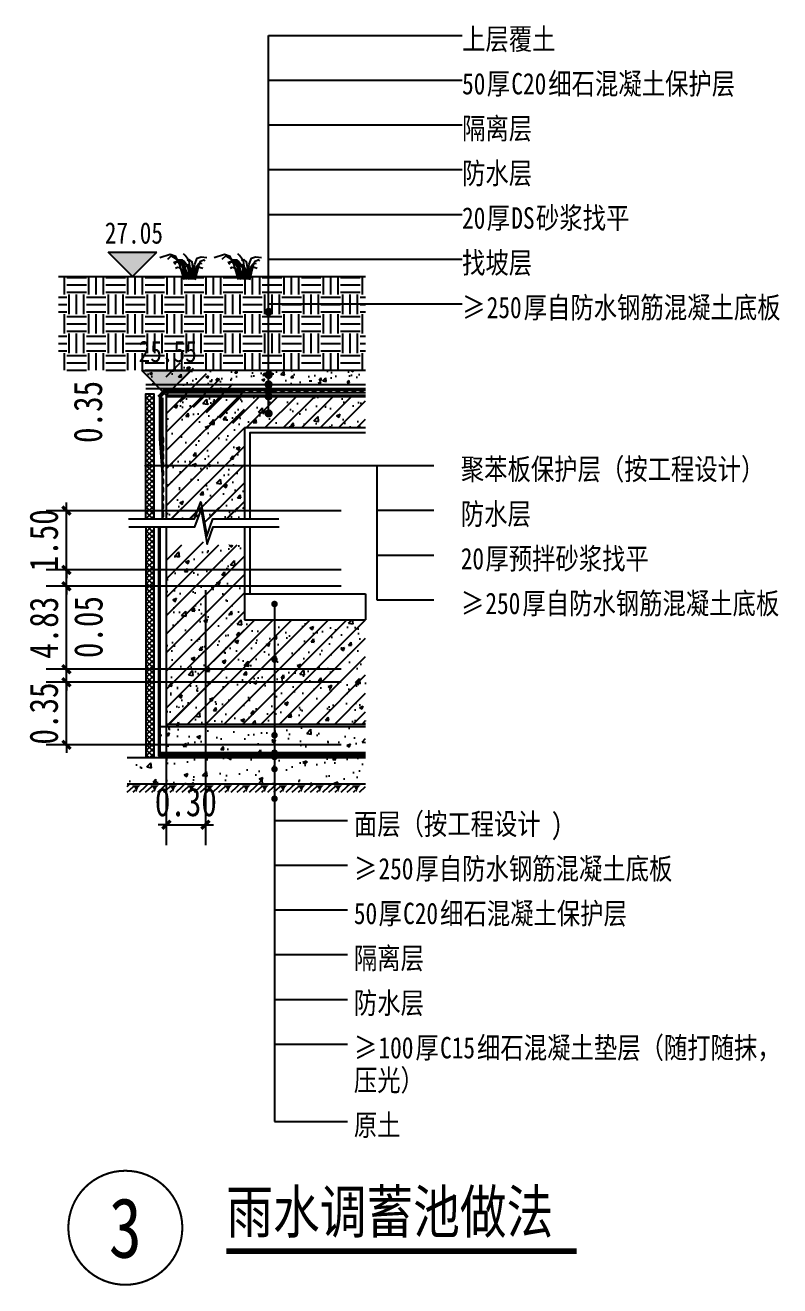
# Model space of a CAD drawing. Extents: x 1977 to 1034874806, y 3985 to 587211952.
# Drawn here: x 517435552 to 517439258, y 293609268 to 293615459 of the extents above; entities that cross this region are included whole.
import ezdxf
from ezdxf.enums import TextEntityAlignment as Align

# ---------------------------------------------------------------- set-up
doc = ezdxf.new("R2010")
doc.units = 0
doc.header["$LTSCALE"] = 10
doc.header["$MEASUREMENT"] = 0
for name, color, linetype in [('DIM_ELEV', 3, 'Continuous'), ('DIM_IDEN', 3, 'Continuous'), ('DIM_LEAD', 3, 'Continuous'), ('DIM_SYMB', 3, 'Continuous'), ('PUB_DIM', 3, 'Continuous'), ('PUB_TEXT', 7, 'Continuous'), ('YS-详图填充', 251, 'Continuous'), ('YS-详图轮廓线', 2, 'Continuous')]:
    doc.layers.add(name, color=color, linetype=linetype)
doc.styles.add('-黑体', font='simhei.ttf', dxfattribs={"width": 0.8})
doc.styles.add('华文细黑', font='STXIHEI.TTF', dxfattribs={"width": 0.75, "height": 10})
doc.styles.add('黑体', font='simhei.ttf', dxfattribs={"width": 0.8})
doc.styles.add('黑体_T3', font='simhei.ttf', dxfattribs={"width": 0.8})
doc.dimstyles.new('_TCH_ARCH_M_M&&40', dxfattribs={"dimtxt": 140, "dimasz": 40, "dimexe": 100, "dimexo": 120, "dimgap": 40, "dimtad": 1, "dimzin": 0, "dimdsep": 46, "dimtxsty": '黑体_T3', "dimblk": 'ARCHTICK', "dimcen": 0.09, "dimclrt": 7, "dimazin": 0, "dimtfac": 1, "dimtix": 1, "dimtmove": 2, "dimatfit": 3, "dimfxl": 0, "dimtolj": 1, "dimtzin": 0, "dimarcsym": 0})
pattern_1 = [(50, (517332471.47, 293684281.02), (183.6186, -16.06455), [19.2, -211.2]), (355, (517332471.47, 293684281.02), (-35.52034, 192.5612), [15.36, -168.96]), (100.4514, (517332486.77, 293684279.68), (148.0984, 176.49652), [16.3175, -179.49238]), (46.1842, (517332471.47, 293684332.22), (273.2137, -42.37287), [28.8, -316.8]), (96.6356, (517332494.23, 293684328.69), (239.27365, 249.3742), [24.47623, -269.2385]), (351.1842, (517332471.47, 293684332.22), (239.27346, 249.37436), [23.04, -253.44]), (21, (517332497.07, 293684319.42), (152.8082, -103.07044), [19.2, -211.2]), (326, (517332497.07, 293684319.42), (62.28872, 185.6384), [15.36, -168.96]), (71.4514, (517332509.8, 293684310.83), (215.097, 82.5678), [16.3175, -179.49238]), (37.5, (517332471.47, 293684281.02), (3.112923, 85.220827), [0, -166.912, 0, -171.52, 0, -169.6]), (7.5, (517332471.47, 293684281.02), (67.3458, 100.9694), [0, -97.792, 0, -163.072, 0, -64.64]), (327.5, (517332414.38, 293684281.02), (136.658544, -5.774047), [0, -64, 0, -199.68, 0, -264.96]), (317.5, (517332388.78, 293684281.02), (149.29566, 25.62688), [0, -83.2, 0, -132.608, 0, -188.16])]

# ---------------------------------------------------------------- blocks, each defined once
blk = doc.blocks.new('$LinePat$防水材料2')
at = {"color": 0}
for p, q in [((0, 0), (600, 0)), ((150, -100), (150, 0)), ((450, -100), (450, 0)), ((150, -25), (450, -25)), ((150, -50), (450, -50)), ((150, -75), (450, -75)), ((150, -100), (150, -100))]:
    blk.add_line(p, q, dxfattribs=at)
blk = doc.blocks.new('A$C75227326')
at = {"color": 252}
for points in [[(66.7, 92.2), (54.6, 132.7), (43.4, 155.3), (28, 160.4), (0, 151.2)], [(80.5, 92.2), (62.3, 145.4), (48.6, 146.3), (31.4, 156.6), (21, 147.1)], [(75.8, 92.2), (66.7, 122.9), (59.8, 132.7), (54.9, 137.1), (44.5, 140.6), (37.6, 137.6)], [(72.5, 92.2), (59.8, 138.9), (48.1, 143.1), (40.3, 133)], [(84.7, 92.2), (77.8, 123.9), (74.9, 130.4), (65.5, 142.7), (59.3, 142.7), (55.1, 139.2)], [(86.2, 92.2), (80.2, 143.3), (69.2, 158), (64.6, 162.4)], [(87, 93), (90.7, 125.6), (88.1, 141), (81.5, 146.2), (74, 144.6)], [(90.5, 92.3), (92.7, 119.5), (95.8, 133.8), (101.9, 151), (113.1, 154.5), (128.7, 152.3)], [(96.8, 91.1), (107.6, 133.1), (111.4, 142.6), (120.3, 146), (123.4, 143)], [(68.6, 92.8), (66.2, 107.2), (60.5, 120), (54.9, 123.8), (48.5, 124.7), (43.2, 122.3)], [(81.1, 92.3), (77.7, 131.5), (70.6, 133.7), (64.2, 136.3), (62.7, 134.1)], [(86.4, 92.2), (84.4, 122.8), (80.7, 127.3), (70.6, 128.1), (68, 126.2)], [(89.2, 92.2), (89.9, 103.5), (94.1, 111), (101.8, 123.8), (108.7, 125.7), (117.2, 123.4)], [(94.2, 92.2), (98.3, 118.7), (99.9, 127.5), (106.1, 134.9), (115.5, 137.2)]]:
    blk.add_lwpolyline(points, dxfattribs=at)
blk = doc.blocks.new('_ArchTick')
at = {"color": 0, "linetype": 'ByBlock', "const_width": 0.4}
blk.add_lwpolyline([(-0.5, -0.5), (0.5, 0.5)], dxfattribs=at)
blk = doc.blocks.new('*D201')
at = {"layer": 'Defpoints', "color": 0, "transparency": 16777216}
for p in [(517436244.7, 293612803.8), (517436436.7, 293612803.8), (517436436.7, 293611532)]:
    blk.add_point(p, dxfattribs=at)
at = {"layer": 'PUB_DIM', "color": 0, "lineweight": -2, "transparency": 16777216}
for p, q in [((517436244.7, 293612683.8), (517436244.7, 293611432)), ((517436436.7, 293612683.8), (517436436.7, 293611432)), ((517436244.7, 293611532), (517436204.7, 293611532)), ((517436244.7, 293611532), (517436436.7, 293611532)), ((517436436.7, 293611532), (517436476.7, 293611532))]:
    blk.add_line(p, q, dxfattribs=at)
at = {"layer": 'PUB_DIM', "color": 0, "lineweight": -2, "transparency": 16777216, "xscale": 40, "yscale": 40, "zscale": 40}
blk.add_blockref('_ArchTick', (517436244.7, 293611532), dxfattribs=at)
at = {"layer": 'PUB_DIM', "color": 0, "lineweight": -2, "transparency": 16777216, "xscale": 40, "yscale": 40, "zscale": 40, "rotation": 180}
blk.add_blockref('_ArchTick', (517436436.7, 293611532), dxfattribs=at)
at = {"layer": 'PUB_DIM', "color": 7, "transparency": 16777216, "insert": (517436340.7, 293611642.7), "char_height": 140, "attachment_point": 5, "style": '黑体_T3'}
blk.add_mtext('\\A1;0.30', dxfattribs=at)
blk = doc.blocks.new('*D202')
at = {"layer": 'Defpoints', "color": 0, "transparency": 16777216}
for p in [(517435754.2, 293612231.5), (517437223.9, 293612231.5), (517437223.9, 293611924.8)]:
    blk.add_point(p, dxfattribs=at)
at = {"layer": 'PUB_DIM', "color": 0, "lineweight": -2, "transparency": 16777216}
for p, q in [((517435754.2, 293612231.5), (517435754.2, 293612271.5)), ((517437103.9, 293612231.5), (517435654.2, 293612231.5)), ((517435754.2, 293611924.8), (517435754.2, 293612231.5)), ((517437103.9, 293611924.8), (517435654.2, 293611924.8)), ((517435754.2, 293611924.8), (517435754.2, 293611884.8))]:
    blk.add_line(p, q, dxfattribs=at)
at = {"layer": 'PUB_DIM', "color": 0, "lineweight": -2, "transparency": 16777216, "xscale": 40, "yscale": 40, "zscale": 40}
for p, rotation in [((517435754.2, 293612231.5), 270), ((517435754.2, 293611924.8), 90)]:
    blk.add_blockref('_ArchTick', p, dxfattribs=dict(at, rotation=rotation))
at = {"layer": 'PUB_DIM', "color": 7, "transparency": 16777216, "insert": (517435643.4, 293612078.2), "char_height": 140, "attachment_point": 5, "rotation": 90, "style": '黑体_T3'}
blk.add_mtext('\\A1;0.35', dxfattribs=at)
blk = doc.blocks.new('*D203')
at = {"layer": 'Defpoints', "color": 0, "transparency": 16777216}
for p in [(517435754.2, 293612295.5), (517437223.9, 293612295.5), (517437223.9, 293612231.5)]:
    blk.add_point(p, dxfattribs=at)
at = {"layer": 'PUB_DIM', "color": 0, "lineweight": -2, "transparency": 16777216}
for p, q in [((517435754.2, 293612295.5), (517435754.2, 293612335.5)), ((517437103.9, 293612295.5), (517435654.2, 293612295.5)), ((517435754.2, 293612231.5), (517435754.2, 293612295.5)), ((517437103.9, 293612231.5), (517435654.2, 293612231.5)), ((517435754.2, 293612231.5), (517435754.2, 293612191.5))]:
    blk.add_line(p, q, dxfattribs=at)
at = {"layer": 'PUB_DIM', "color": 0, "lineweight": -2, "transparency": 16777216, "xscale": 40, "yscale": 40, "zscale": 40}
for p, rotation in [((517435754.2, 293612295.5), 270), ((517435754.2, 293612231.5), 90)]:
    blk.add_blockref('_ArchTick', p, dxfattribs=dict(at, rotation=rotation))
at = {"layer": 'PUB_DIM', "color": 7, "transparency": 16777216, "insert": (517435862.7, 293612502.9), "char_height": 140, "attachment_point": 5, "rotation": 90, "style": '黑体_T3'}
blk.add_mtext('\\A1;0.05', dxfattribs=at)
blk = doc.blocks.new('*D204')
at = {"layer": 'Defpoints', "color": 0, "transparency": 16777216}
for p in [(517435754.2, 293612703.5), (517437223.9, 293612703.5), (517437223.9, 293612295.5)]:
    blk.add_point(p, dxfattribs=at)
at = {"layer": 'PUB_DIM', "color": 0, "lineweight": -2, "transparency": 16777216}
for p, q in [((517437103.9, 293612703.5), (517435654.2, 293612703.5)), ((517435754.2, 293612295.5), (517435754.2, 293612703.5)), ((517437103.9, 293612295.5), (517435654.2, 293612295.5))]:
    blk.add_line(p, q, dxfattribs=at)
at = {"layer": 'PUB_DIM', "color": 0, "lineweight": -2, "transparency": 16777216, "xscale": 40, "yscale": 40, "zscale": 40}
for p, rotation in [((517435754.2, 293612703.5), 90), ((517435754.2, 293612295.5), 270)]:
    blk.add_blockref('_ArchTick', p, dxfattribs=dict(at, rotation=rotation))
at = {"layer": 'PUB_DIM', "color": 7, "transparency": 16777216, "insert": (517435644.2, 293612499.5), "char_height": 140, "attachment_point": 5, "rotation": 90, "style": '黑体_T3'}
blk.add_mtext('\\A1;4.83', dxfattribs=at)
blk = doc.blocks.new('*D205')
at = {"layer": 'Defpoints', "color": 0, "transparency": 16777216}
for p in [(517435754.2, 293612783.5), (517437223.9, 293612783.5), (517437223.9, 293612703.5)]:
    blk.add_point(p, dxfattribs=at)
at = {"layer": 'PUB_DIM', "color": 0, "lineweight": -2, "transparency": 16777216}
for p, q in [((517435754.2, 293612783.5), (517435754.2, 293612823.5)), ((517437103.9, 293612783.5), (517435654.2, 293612783.5)), ((517435754.2, 293612703.5), (517435754.2, 293612783.5)), ((517437103.9, 293612703.5), (517435654.2, 293612703.5)), ((517435754.2, 293612703.5), (517435754.2, 293612663.5))]:
    blk.add_line(p, q, dxfattribs=at)
at = {"layer": 'PUB_DIM', "color": 0, "lineweight": -2, "transparency": 16777216, "xscale": 40, "yscale": 40, "zscale": 40}
for p, rotation in [((517435754.2, 293612783.5), 270), ((517435754.2, 293612703.5), 90)]:
    blk.add_blockref('_ArchTick', p, dxfattribs=dict(at, rotation=rotation))
at = {"layer": 'PUB_DIM', "color": 7, "transparency": 16777216, "insert": (517435860.4, 293613559.4), "char_height": 140, "attachment_point": 5, "rotation": 90, "style": '黑体_T3'}
blk.add_mtext('\\A1;0.35', dxfattribs=at)
blk = doc.blocks.new('*D206')
at = {"layer": 'Defpoints', "color": 0, "transparency": 16777216}
for p in [(517435754.2, 293613074.4), (517437223.9, 293613074.4), (517437223.9, 293612783.5)]:
    blk.add_point(p, dxfattribs=at)
at = {"layer": 'PUB_DIM', "color": 0, "lineweight": -2, "transparency": 16777216}
for p, q in [((517437103.9, 293613074.4), (517435654.2, 293613074.4)), ((517435754.2, 293613074.4), (517435754.2, 293613114.4)), ((517435754.2, 293612783.5), (517435754.2, 293613074.4)), ((517437103.9, 293612783.5), (517435654.2, 293612783.5)), ((517435754.2, 293612783.5), (517435754.2, 293612743.5))]:
    blk.add_line(p, q, dxfattribs=at)
at = {"layer": 'PUB_DIM', "color": 0, "lineweight": -2, "transparency": 16777216, "xscale": 40, "yscale": 40, "zscale": 40}
for p, rotation in [((517435754.2, 293613074.4), 270), ((517435754.2, 293612783.5), 90)]:
    blk.add_blockref('_ArchTick', p, dxfattribs=dict(at, rotation=rotation))
at = {"layer": 'PUB_DIM', "color": 7, "transparency": 16777216, "insert": (517435643.4, 293612928.9), "char_height": 140, "attachment_point": 5, "rotation": 90, "style": '黑体_T3'}
blk.add_mtext('\\A1;1.50', dxfattribs=at)
blk = doc.blocks.new('$LinePat$自然土壤')
at = {"color": 0}
for p, q in [((0, -90), (71, -19)), ((0, -300), (211, -89)), ((210, -300), (286, -224)), ((420, -300), (630, -90))]:
    blk.add_line(p, q, dxfattribs=at)
for points in [[(0, 0), (630, 0), (168, -45), (462, -45)], [(168, -45), (462, -45), (252, -132), (378, -132)], [(252, -132), (378, -132), (315, -300)]]:
    blk.add_solid(points, dxfattribs=at)

msp = doc.modelspace()

# ---------------------------------------------------------------- hatches: boundary and pattern name
at = {"layer": 'DIM_ELEV'}
for points in [[(517436078.56, 293614223.924), (517435958.56, 293614343.924), (517436198.56, 293614343.924)], [(517436244.676, 293613642.145), (517436124.676, 293613762.145), (517436364.676, 293613762.145)]]:
    msp.add_hatch(color=256, dxfattribs=at).paths.add_polyline_path(points)
at = {"layer": 'YS-详图填充'}
h = msp.add_hatch(dxfattribs=at)
h.set_pattern_fill('土壤', color=256, scale=25.6, style=0)
h.set_pattern_definition([(0, (517435372.19, 293613763.74), (96, 96), [96, -96]), (0, (517435372.19, 293613799.74), (96, 96), [96, -96]), (0, (517435372.19, 293613835.74), (96, 96), [96, -96]), (90, (517435384.19, 293613847.74), (-96, 96), [96, -96]), (90, (517435420.19, 293613847.74), (-96, 96), [96, -96]), (90, (517435456.19, 293613847.74), (-96, 96), [96, -96])])
h.paths.add_polyline_path([(517435714.491, 293614223.924), (517435714.491, 293613763.74), (517437223.876, 293613763.74), (517437223.876, 293614223.924)])
h = msp.add_hatch(dxfattribs=at)
h.set_pattern_fill('钢筋混凝土', color=256, scale=25.6, style=0)
h.set_pattern_definition([(45, (517332471.47, 293684008.6), (-45.254834, 45.254834), []), (50, (517332471.47, 293684008.6), (183.6186, -16.06455), [19.2, -211.2]), (355, (517332471.47, 293684008.6), (-35.52034, 192.5612), [15.36, -168.96]), (100.4514, (517332486.77, 293684007.26), (148.0984, 176.49652), [16.3175, -179.49238]), (46.1842, (517332471.47, 293684059.8), (273.2137, -42.37287), [28.8, -316.8]), (96.6356, (517332494.23, 293684056.27), (239.27365, 249.3742), [24.47623, -269.2385]), (351.1842, (517332471.47, 293684059.8), (239.27346, 249.37436), [23.04, -253.44]), (21, (517332497.07, 293684047), (152.8082, -103.07044), [19.2, -211.2]), (326, (517332497.07, 293684047), (62.28872, 185.6384), [15.36, -168.96]), (71.4514, (517332509.8, 293684038.41), (215.097, 82.5678), [16.3175, -179.49238]), (37.5, (517332471.47, 293684008.6), (3.112923, 85.220827), [0, -166.912, 0, -171.52, 0, -169.6]), (7.5, (517332471.47, 293684008.6), (67.3458, 100.9694), [0, -97.792, 0, -163.072, 0, -64.64]), (327.5, (517332414.38, 293684008.6), (136.658544, -5.774047), [0, -64, 0, -199.68, 0, -264.96]), (317.5, (517332388.78, 293684008.6), (149.29566, 25.62688), [0, -83.2, 0, -132.608, 0, -188.16])])
h.paths.add_polyline_path([(517436628.676, 293613673.896), (517436244.676, 293613827.496), (517436244.676, 293613033.896), (517436628.676, 293613033.896)])
h = msp.add_hatch(dxfattribs=at)
h.set_pattern_fill('混凝土', color=256, scale=19.2, style=0)
h.set_pattern_definition([(50, (517332471.47, 293683816.86), (137.71396, -12.04841), [14.4, -158.4]), (355, (517332471.47, 293683816.86), (-26.64026, 144.42089), [11.52, -126.72]), (100.4514, (517332482.94, 293683815.86), (111.0738, 132.37239), [12.23812, -134.61929]), (46.1842, (517332471.47, 293683855.26), (204.91028, -31.77965), [21.6, -237.6]), (96.6356, (517332488.54, 293683852.61), (179.45524, 187.03063), [18.35718, -201.9289]), (351.1842, (517332471.47, 293683855.26), (179.4551, 187.03077), [17.28, -190.08]), (21, (517332490.67, 293683845.66), (114.60615, -77.30283), [14.4, -158.4]), (326, (517332490.67, 293683845.66), (46.71654, 139.22881), [11.52, -126.72]), (71.4514, (517332500.22, 293683839.22), (161.32274, 61.92586), [12.23812, -134.61929]), (37.5, (517332471.467, 293683816.86), (2.334692, 63.91562), [0, -125.184, 0, -128.64, 0, -127.2]), (7.5, (517332471.47, 293683816.86), (50.50935, 75.72705), [0, -73.344, 0, -122.304, 0, -48.48]), (327.5, (517332428.65, 293683816.86), (102.493908, -4.330535), [0, -48, 0, -149.76, 0, -198.72]), (317.5, (517332409.45, 293683816.86), (111.971745, 19.220157), [0, -62.4, 0, -99.456, 0, -141.12])])
h.paths.add_polyline_path([(517436144.836, 293613694.571), (517437223.876, 293613694.571), (517437223.876, 293613763.759), (517436144.836, 293613763.759)])
h = msp.add_hatch(dxfattribs=at)
h.set_pattern_fill('多孔材料', color=256, scale=6.4, style=0)
h.set_pattern_definition([(45, (517375796.655, 293681633.965), (-12.800013, 12.800013), []), (135, (517375796.655, 293681633.965), (-12.800013, -12.800013), [])])
h.paths.add_polyline_path([(517436183.236, 293613648.559), (517436144.836, 293613648.559), (517436144.836, 293613033.896), (517436183.236, 293613033.896)])
h = msp.add_hatch(dxfattribs=at)
h.set_pattern_fill('钢筋混凝土', color=256, scale=25.6, style=0)
h.set_pattern_definition([(45, (517332471.47, 293683816.86), (-45.254834, 45.254834), []), (50, (517332471.47, 293683816.86), (183.6186, -16.06455), [19.2, -211.2]), (355, (517332471.47, 293683816.86), (-35.52034, 192.5612), [15.36, -168.96]), (100.4514, (517332486.77, 293683815.52), (148.0984, 176.49652), [16.3175, -179.49238]), (46.1842, (517332471.47, 293683868.06), (273.2137, -42.37287), [28.8, -316.8]), (96.6356, (517332494.23, 293683864.53), (239.27365, 249.3742), [24.47623, -269.2385]), (351.1842, (517332471.47, 293683868.06), (239.27346, 249.37436), [23.04, -253.44]), (21, (517332497.07, 293683855.26), (152.8082, -103.07044), [19.2, -211.2]), (326, (517332497.07, 293683855.26), (62.28872, 185.6384), [15.36, -168.96]), (71.4514, (517332509.8, 293683846.67), (215.097, 82.5678), [16.3175, -179.49238]), (37.5, (517332471.47, 293683816.86), (3.112923, 85.220827), [0, -166.912, 0, -171.52, 0, -169.6]), (7.5, (517332471.47, 293683816.86), (67.3458, 100.9694), [0, -97.792, 0, -163.072, 0, -64.64]), (327.5, (517332414.38, 293683816.86), (136.658544, -5.774047), [0, -64, 0, -199.68, 0, -264.96]), (317.5, (517332388.78, 293683816.86), (149.29566, 25.62688), [0, -83.2, 0, -132.608, 0, -188.16])])
h.paths.add_polyline_path([(517436244.676, 293613635.759), (517436628.676, 293613482.159), (517437223.876, 293613482.159), (517437223.876, 293613635.759)])
h = msp.add_hatch(dxfattribs=at)
h.set_pattern_fill('钢筋混凝土', color=256, scale=25.6, style=0)
h.set_pattern_definition([(45, (517332471.47, 293684192.284), (-45.254834, 45.254834), []), (50, (517332471.47, 293684192.28), (183.6186, -16.06455), [19.2, -211.2]), (355, (517332471.47, 293684192.28), (-35.52034, 192.5612), [15.36, -168.96]), (100.4514, (517332486.77, 293684190.95), (148.0984, 176.49652), [16.3175, -179.49238]), (46.1842, (517332471.47, 293684243.48), (273.2137, -42.37287), [28.8, -316.8]), (96.6356, (517332494.23, 293684239.95), (239.27365, 249.3742), [24.47623, -269.2385]), (351.1842, (517332471.47, 293684243.48), (239.27346, 249.37436), [23.04, -253.44]), (21, (517332497.07, 293684230.68), (152.8082, -103.07044), [19.2, -211.2]), (326, (517332497.07, 293684230.68), (62.28872, 185.6384), [15.36, -168.96]), (71.4514, (517332509.8, 293684222.1), (215.097, 82.5678), [16.3175, -179.49238]), (37.5, (517332471.47, 293684192.284), (3.112923, 85.220827), [0, -166.912, 0, -171.52, 0, -169.6]), (7.5, (517332471.47, 293684192.28), (67.3458, 100.9694), [0, -97.792, 0, -163.072, 0, -64.64]), (327.5, (517332414.38, 293684192.284), (136.658544, -5.774047), [0, -64, 0, -199.68, 0, -264.96]), (317.5, (517332388.78, 293684192.28), (149.29566, 25.62688), [0, -83.2, 0, -132.608, 0, -188.16])])
h.paths.add_polyline_path([(517436407.948, 293612905.896), (517436244.676, 293612905.896), (517436244.676, 293611937.581), (517436628.676, 293612449.581), (517436628.676, 293612905.896), (517436452.948, 293612905.896), (517436438.046, 293612863.896), (517436423.235, 293612947.896)])
h.paths.add_polyline_path([(517436244.676, 293613033.896), (517436406.222, 293613033.896), (517436421.509, 293613075.896), (517436436.321, 293612991.896), (517436451.222, 293613033.896), (517436628.676, 293613033.896), (517436628.676, 293613089.581), (517436244.676, 293613089.581)])
h = msp.add_hatch(dxfattribs=at)
h.set_pattern_fill('多孔材料', color=256, scale=6.4, style=0)
h.set_pattern_definition([(45, (517375796.655, 293680980.035), (-12.800013, 12.800013), []), (135, (517375796.655, 293680980.035), (-12.800013, -12.800013), [])])
h.paths.add_polyline_path([(517436183.236, 293612994.629), (517436144.836, 293612994.629), (517436144.836, 293611859.915), (517436183.236, 293611859.915)])
h = msp.add_hatch(dxfattribs=at)
h.set_pattern_fill('钢筋混凝土', color=256, scale=25.6, style=0)
h.set_pattern_definition([(45, (517332471.47, 293684281.02), (-45.254834, 45.254834), []), (50, (517332471.47, 293684281.02), (183.6186, -16.06455), [19.2, -211.2]), (355, (517332471.47, 293684281.02), (-35.52034, 192.5612), [15.36, -168.96]), (100.4514, (517332486.77, 293684279.68), (148.0984, 176.49652), [16.3175, -179.49238]), (46.1842, (517332471.47, 293684332.22), (273.2137, -42.37287), [28.8, -316.8]), (96.6356, (517332494.23, 293684328.69), (239.27365, 249.3742), [24.47623, -269.2385]), (351.1842, (517332471.47, 293684332.22), (239.27346, 249.37436), [23.04, -253.44]), (21, (517332497.07, 293684319.42), (152.8082, -103.07044), [19.2, -211.2]), (326, (517332497.07, 293684319.42), (62.28872, 185.6384), [15.36, -168.96]), (71.4514, (517332509.8, 293684310.83), (215.097, 82.5678), [16.3175, -179.49238]), (37.5, (517332471.47, 293684281.02), (3.112923, 85.220827), [0, -166.912, 0, -171.52, 0, -169.6]), (7.5, (517332471.47, 293684281.02), (67.3458, 100.9694), [0, -97.792, 0, -163.072, 0, -64.64]), (327.5, (517332414.38, 293684281.02), (136.658544, -5.774047), [0, -64, 0, -199.68, 0, -264.96]), (317.5, (517332388.78, 293684281.02), (149.29566, 25.62688), [0, -83.2, 0, -132.608, 0, -188.16])])
h.paths.add_polyline_path([(517436628.676, 293612538.315), (517436244.676, 293612026.315), (517437223.876, 293612026.315), (517437223.876, 293612538.315)])
h = msp.add_hatch(dxfattribs=at)
h.set_pattern_fill('混凝土', color=256, scale=25.6, style=0)
h.set_pattern_definition(pattern_1)
h.paths.add_polyline_path([(517437223.876, 293611885.515), (517437223.876, 293612013.515), (517436206.276, 293612013.515), (517436206.276, 293611885.515)])
h = msp.add_hatch(dxfattribs=at)
h.set_pattern_fill('混凝土', color=256, scale=25.6, style=0)
h.set_pattern_definition(pattern_1)
h.paths.add_polyline_path([(517437223.876, 293611731.915), (517437223.876, 293611859.915), (517436052.676, 293611859.915), (517436052.676, 293611731.915)])

# ---------------------------------------------------------------- linework, layer by layer
at = {"layer": 'DIM_ELEV'}
for p, q in [((517436078.56, 293614223.924), (517435958.56, 293614343.924)), ((517435958.56, 293614343.924), (517436198.56, 293614343.924)), ((517436078.56, 293614223.924), (517436198.56, 293614343.924)), ((517436244.676, 293613642.145), (517436124.676, 293613762.145)), ((517436124.676, 293613762.145), (517436364.676, 293613762.145)), ((517436244.676, 293613642.145), (517436364.676, 293613762.145))]:
    msp.add_line(p, q, dxfattribs=at)
at = {"layer": 'DIM_IDEN', "const_width": 10}
msp.add_lwpolyline([(517436323.44, 293609552.69, 1), (517435763.44, 293609552.69, 1)], format="xyb", close=True, dxfattribs=at)
at = {"layer": 'DIM_LEAD'}
for p, q in [((517436747.212, 293614089.86), (517436747.212, 293615408.66)), ((517436747.212, 293615408.66), (517437697.584, 293615408.66)), ((517436747.212, 293615188.86), (517437697.584, 293615188.86)), ((517436747.212, 293614969.06), (517437697.584, 293614969.06)), ((517436747.212, 293614749.26), (517437697.584, 293614749.26)), ((517436747.212, 293614529.46), (517437697.584, 293614529.46)), ((517436747.212, 293614309.66), (517437697.584, 293614309.66)), ((517436747.212, 293613552.062), (517436747.212, 293614089.86)), ((517436747.212, 293614089.86), (517437697.584, 293614089.86)), ((517436776.184, 293612616.156), (517436776.184, 293611553.44)), ((517436776.184, 293611553.44), (517437135.009, 293611553.44)), ((517436776.184, 293611553.44), (517436776.184, 293610075.04)), ((517436776.184, 293611333.64), (517437135.009, 293611333.64)), ((517436776.184, 293611113.84), (517437135.009, 293611113.84)), ((517436776.184, 293610894.04), (517437135.009, 293610894.04)), ((517436776.184, 293610674.24), (517437135.009, 293610674.24)), ((517436776.184, 293610454.44), (517437135.009, 293610454.44)), ((517436776.184, 293610075.04), (517437135.009, 293610075.04))]:
    msp.add_line(p, q, dxfattribs=at)
for points, const_width in [([(517436747.212, 293614040.864, 1), (517436747.212, 293614060.864, 1)], 20), ([(517436747.212, 293613730.893, 1), (517436747.212, 293613750.893, 1)], 20), ([(517436747.212, 293613684.571, 1), (517436747.212, 293613704.571, 1)], 20), ([(517436747.212, 293613657.759, 1), (517436747.212, 293613677.759, 1)], 20), ([(517436747.212, 293613625.759, 1), (517436747.212, 293613645.759, 1)], 20), ([(517436747.212, 293613542.062, 1), (517436747.212, 293613562.062, 1)], 20), ([(517436776.184, 293612624.156, 1), (517436776.184, 293612608.156, 1)], 16), ([(517436776.184, 293612351.295, 1), (517436776.184, 293612335.295, 1)], 16), ([(517436776.184, 293611979.498, 1), (517436776.184, 293611963.498, 1)], 16), ([(517436776.184, 293611894.091, 1), (517436776.184, 293611878.091, 1)], 16), ([(517436776.184, 293611872.748, 1), (517436776.184, 293611856.748, 1)], 16), ([(517436776.184, 293611812.96, 1), (517436776.184, 293611796.96, 1)], 16), ([(517436776.184, 293611667.766, 1), (517436776.184, 293611651.766, 1)], 16)]:
    msp.add_lwpolyline(points, format="xyb", close=True, dxfattribs=dict(at, const_width=const_width))
at = {"layer": 'DIM_SYMB'}
for p, q in [((517436144.836, 293613295.984), (517437278.961, 293613295.984)), ((517437278.961, 293613295.984), (517437558.961, 293613295.984)), ((517437278.961, 293613295.984), (517437278.961, 293612636.584)), ((517437278.961, 293613076.184), (517437558.961, 293613076.184)), ((517437278.961, 293612856.384), (517437558.961, 293612856.384)), ((517437278.961, 293612636.584), (517437558.961, 293612636.584))]:
    msp.add_line(p, q, dxfattribs=at)
at = {"layer": 'DIM_SYMB', "const_width": 8}
for points in [[(517436140.836, 293613295.984, 1), (517436148.836, 293613295.984, 1)], [(517436221.476, 293613295.984, 1), (517436229.476, 293613295.984, 1)], [(517436240.676, 293613295.984, 1), (517436248.676, 293613295.984, 1)], [(517436453.163, 293613295.984, 1), (517436461.163, 293613295.984, 1)]]:
    msp.add_lwpolyline(points, format="xyb", close=True, dxfattribs=at)
at = {"layer": 'DIM_SYMB'}
for points in [[(517436059.338, 293613033.896), (517436383.722, 293613033.896), (517436414.296, 293613117.896), (517436443.919, 293612949.896), (517436473.722, 293613033.896), (517436798.107, 293613033.896)], [(517436061.063, 293612994.629), (517436385.448, 293612994.629), (517436416.021, 293613078.629), (517436445.644, 293612910.629), (517436475.448, 293612994.629), (517436799.832, 293612994.629)]]:
    msp.add_lwpolyline(points, dxfattribs=at)
at = {"layer": 'DIM_SYMB', "const_width": 28}
msp.add_lwpolyline([(517436539.328, 293609437.295), (517438259.734, 293609437.295)], dxfattribs=at)
at = {"layer": 'YS-详图填充'}
msp.add_lwpolyline([(517436330.015, 293614223.924), (517436576.839, 293614223.924)], dxfattribs=at)
for points in [[(517436225.476, 293613033.896), (517436225.476, 293613442.108, 0.00022053), (517436225.392, 293613252.681), (517436212.792, 293613426.726, -0.01806855), (517436212.676, 293613429.961), (517436212.676, 293613629.359, -0.41421356), (517436251.076, 293613667.759), (517437223.876, 293613667.759)], [(517436628.676, 293613661.359), (517436251.076, 293613661.359, 0.41421356), (517436219.076, 293613629.359), (517436219.076, 293613339.935)]]:
    msp.add_lwpolyline(points, format="xyb", dxfattribs=at)
at = {"layer": 'YS-详图轮廓线'}
for p, q in [((517436144.836, 293613763.759), (517437223.876, 293613763.759)), ((517436144.836, 293613694.571), (517437223.876, 293613694.571)), ((517436144.836, 293613674.159), (517437223.876, 293613674.159)), ((517436244.676, 293613654.959), (517437223.876, 293613654.959)), ((517436244.676, 293613642.145), (517436244.676, 293613033.896)), ((517436244.676, 293613642.145), (517437223.876, 293613642.145)), ((517436244.676, 293613635.759), (517437223.876, 293613635.759)), ((517436628.676, 293613482.159), (517436628.676, 293613033.896)), ((517436628.676, 293613482.159), (517437223.876, 293613482.159)), ((517436244.676, 293612994.629), (517436244.676, 293612026.315)), ((517436628.676, 293612994.629), (517436628.676, 293612538.315)), ((517436654.276, 293612994.629), (517436654.276, 293612666.315)), ((517436628.676, 293612666.315), (517437223.876, 293612666.315)), ((517436628.676, 293612666.315), (517436628.676, 293612538.315)), ((517437223.876, 293612666.315), (517437223.876, 293612538.315)), ((517436628.676, 293612538.315), (517437223.876, 293612538.315)), ((517437223.876, 293612013.515), (517436206.276, 293612013.515)), ((517436244.676, 293612026.315), (517437223.876, 293612026.315)), ((517437223.876, 293611859.915), (517436052.676, 293611859.915)), ((517437223.876, 293611885.515), (517436206.276, 293611885.515)), ((517437223.876, 293611731.915), (517436052.676, 293611731.915))]:
    msp.add_line(p, q, dxfattribs=at)
for points in [[(517435714.491, 293614223.924), (517437223.876, 293614223.924)], [(517436144.836, 293613033.896), (517436144.836, 293613648.559), (517436183.236, 293613648.559), (517436183.236, 293613033.896)], [(517437223.876, 293613456.559), (517436654.276, 293613456.559), (517436654.276, 293613033.896)], [(517436144.836, 293612994.629), (517436144.836, 293611859.915)], [(517436183.236, 293612994.629), (517436183.236, 293611859.915)], [(517436206.276, 293612994.629), (517436206.276, 293611872.715), (517437223.876, 293611872.715)]]:
    msp.add_lwpolyline(points, dxfattribs=at)

# ---------------------------------------------------------------- block references
at = {"layer": 'YS-详图填充'}
for name, p, xscale, yscale, zscale in [('A$C75227326', (517436212.575, 293614043.561), 1.799999959766865, 1.799999959766865, 1.799999959766865), ('A$C75227326', (517436479.972, 293614043.561), 1.799999959766865, 1.799999959766865, 1.799999959766865), ('$LinePat$防水材料2', (517436251.076, 293613667.759), 0.06485333333332963, 0.064, 0.064), ('$LinePat$防水材料2', (517436289.988, 293613667.759), 0.06485333333332963, 0.064, 0.064), ('$LinePat$防水材料2', (517436328.9, 293613667.759), 0.06485333333332963, 0.064, 0.064), ('$LinePat$防水材料2', (517436367.812, 293613667.759), 0.06485333333332963, 0.064, 0.064), ('$LinePat$防水材料2', (517436406.724, 293613667.759), 0.06485333333332963, 0.064, 0.064), ('$LinePat$防水材料2', (517436445.636, 293613667.759), 0.06485333333332963, 0.064, 0.064), ('$LinePat$防水材料2', (517436484.548, 293613667.759), 0.06485333333332963, 0.064, 0.064), ('$LinePat$防水材料2', (517436523.46, 293613667.759), 0.06485333333332963, 0.064, 0.064), ('$LinePat$防水材料2', (517436562.372, 293613667.759), 0.06485333333332963, 0.064, 0.064), ('$LinePat$防水材料2', (517436601.284, 293613667.759), 0.06485333333332963, 0.064, 0.064), ('$LinePat$防水材料2', (517436640.196, 293613667.759), 0.06485333333332963, 0.064, 0.064), ('$LinePat$防水材料2', (517436679.108, 293613667.759), 0.06485333333332963, 0.064, 0.064), ('$LinePat$防水材料2', (517436718.02, 293613667.759), 0.06485333333332963, 0.064, 0.064), ('$LinePat$防水材料2', (517436756.932, 293613667.759), 0.06485333333332963, 0.064, 0.064), ('$LinePat$防水材料2', (517436795.844, 293613667.759), 0.06485333333332963, 0.064, 0.064), ('$LinePat$防水材料2', (517436834.756, 293613667.759), 0.06485333333332963, 0.064, 0.064), ('$LinePat$防水材料2', (517436873.668, 293613667.759), 0.06485333333332963, 0.064, 0.064), ('$LinePat$防水材料2', (517436912.58, 293613667.759), 0.06485333333332963, 0.064, 0.064), ('$LinePat$防水材料2', (517436951.492, 293613667.759), 0.06485333333332963, 0.064, 0.064), ('$LinePat$防水材料2', (517436990.404, 293613667.759), 0.06485333333332963, 0.064, 0.064), ('$LinePat$防水材料2', (517437029.316, 293613667.759), 0.06485333333332963, 0.064, 0.064), ('$LinePat$防水材料2', (517437068.228, 293613667.759), 0.06485333333332963, 0.064, 0.064), ('$LinePat$防水材料2', (517437107.14, 293613667.759), 0.06485333333332963, 0.064, 0.064), ('$LinePat$防水材料2', (517437146.052, 293613667.759), 0.06485333333332963, 0.064, 0.064), ('$LinePat$防水材料2', (517437184.964, 293613667.759), 0.06485333333332963, 0.064, 0.064), ('$LinePat$防水材料2', (517436206.276, 293611879.115), 0.06523076923080744, 0.064, 0.064), ('$LinePat$防水材料2', (517436245.414, 293611879.115), 0.06523076923080744, 0.064, 0.064), ('$LinePat$防水材料2', (517436284.552, 293611879.115), 0.06523076923080744, 0.064, 0.064), ('$LinePat$防水材料2', (517436323.691, 293611879.115), 0.06523076923080744, 0.064, 0.064), ('$LinePat$防水材料2', (517436362.829, 293611879.115), 0.06523076923080744, 0.064, 0.064), ('$LinePat$防水材料2', (517436401.968, 293611879.115), 0.06523076923080744, 0.064, 0.064), ('$LinePat$防水材料2', (517436441.106, 293611879.115), 0.06523076923080744, 0.064, 0.064), ('$LinePat$防水材料2', (517436480.245, 293611879.115), 0.06523076923080744, 0.064, 0.064), ('$LinePat$防水材料2', (517436519.383, 293611879.115), 0.06523076923080744, 0.064, 0.064), ('$LinePat$防水材料2', (517436558.522, 293611879.115), 0.06523076923080744, 0.064, 0.064), ('$LinePat$防水材料2', (517436597.66, 293611879.115), 0.06523076923080744, 0.064, 0.064), ('$LinePat$防水材料2', (517436636.799, 293611879.115), 0.06523076923080744, 0.064, 0.064), ('$LinePat$防水材料2', (517436675.937, 293611879.115), 0.06523076923080744, 0.064, 0.064), ('$LinePat$防水材料2', (517436715.076, 293611879.115), 0.06523076923080744, 0.064, 0.064), ('$LinePat$防水材料2', (517436754.214, 293611879.115), 0.06523076923080744, 0.064, 0.064), ('$LinePat$防水材料2', (517436793.352, 293611879.115), 0.06523076923080744, 0.064, 0.064), ('$LinePat$防水材料2', (517436832.491, 293611879.115), 0.06523076923080744, 0.064, 0.064), ('$LinePat$防水材料2', (517436871.629, 293611879.115), 0.06523076923080744, 0.064, 0.064), ('$LinePat$防水材料2', (517436910.768, 293611879.115), 0.06523076923080744, 0.064, 0.064), ('$LinePat$防水材料2', (517436949.906, 293611879.115), 0.06523076923080744, 0.064, 0.064), ('$LinePat$防水材料2', (517436989.045, 293611879.115), 0.06523076923080744, 0.064, 0.064), ('$LinePat$防水材料2', (517437028.183, 293611879.115), 0.06523076923080744, 0.064, 0.064), ('$LinePat$防水材料2', (517437067.322, 293611879.115), 0.06523076923080744, 0.064, 0.064), ('$LinePat$防水材料2', (517437106.46, 293611879.115), 0.06523076923080744, 0.064, 0.064), ('$LinePat$防水材料2', (517437145.599, 293611879.115), 0.06523076923080744, 0.064, 0.064), ('$LinePat$防水材料2', (517437184.737, 293611879.115), 0.06523076923080744, 0.064, 0.064), ('$LinePat$自然土壤', (517436052.676, 293611731.915), 0.1430036630095843, 0.1333333333333333, 0.1333333333333333), ('$LinePat$自然土壤', (517436142.768, 293611731.915), 0.1430036630095843, 0.1333333333333333, 0.1333333333333333), ('$LinePat$自然土壤', (517436232.86, 293611731.915), 0.1430036630095843, 0.1333333333333333, 0.1333333333333333), ('$LinePat$自然土壤', (517436322.952, 293611731.915), 0.1430036630095843, 0.1333333333333333, 0.1333333333333333), ('$LinePat$自然土壤', (517436413.045, 293611731.915), 0.1430036630095843, 0.1333333333333333, 0.1333333333333333), ('$LinePat$自然土壤', (517436503.137, 293611731.915), 0.1430036630095843, 0.1333333333333333, 0.1333333333333333), ('$LinePat$自然土壤', (517436593.229, 293611731.915), 0.1430036630095843, 0.1333333333333333, 0.1333333333333333), ('$LinePat$自然土壤', (517436683.322, 293611731.915), 0.1430036630095843, 0.1333333333333333, 0.1333333333333333), ('$LinePat$自然土壤', (517436773.414, 293611731.915), 0.1430036630095843, 0.1333333333333333, 0.1333333333333333), ('$LinePat$自然土壤', (517436863.506, 293611731.915), 0.1430036630095843, 0.1333333333333333, 0.1333333333333333), ('$LinePat$自然土壤', (517436953.599, 293611731.915), 0.1430036630095843, 0.1333333333333333, 0.1333333333333333), ('$LinePat$自然土壤', (517437043.691, 293611731.915), 0.1430036630095843, 0.1333333333333333, 0.1333333333333333), ('$LinePat$自然土壤', (517437133.783, 293611731.915), 0.1430036630095843, 0.1333333333333333, 0.1333333333333333)]:
    msp.add_blockref(name, p, dxfattribs=dict(at, xscale=xscale, yscale=yscale, zscale=zscale))
for p, xscale, yscale, zscale, rotation in [((517436204.723, 293613637.312), 0.09050966799187807, 0.064, 0.064, 45), ((517436212.676, 293613589.479), 0.06646590121766552, 0.064, 0.064, 90), ((517436245.774, 293613660.261), 0.06033977866125209, 0.064, 0.064, 225), ((517436225.476, 293613629.359), 0.06891053892609532, 0.06400000000000002, 0.064, 270), ((517436293.031, 293613654.959), 0.06992592592592593, 0.064, 0.064, 180), ((517436334.987, 293613654.959), 0.06992592592592593, 0.064, 0.064, 180), ((517436376.942, 293613654.959), 0.06992592592592593, 0.064, 0.064, 180), ((517436418.898, 293613654.959), 0.06992592592592593, 0.064, 0.064, 180), ((517436460.853, 293613654.959), 0.06992592592592593, 0.064, 0.064, 180), ((517436502.809, 293613654.959), 0.06992592592592593, 0.064, 0.064, 180), ((517436544.764, 293613654.959), 0.06992592592592593, 0.064, 0.064, 180), ((517436586.72, 293613654.959), 0.06992592592592593, 0.064, 0.064, 180), ((517436628.676, 293613654.959), 0.06992592592592593, 0.064, 0.064, 180), ((517436212.676, 293613549.6), 0.06646590121766552, 0.064, 0.064, 90), ((517436225.476, 293613588.013), 0.06891053892609532, 0.06400000000000002, 0.064, 270), ((517436212.676, 293613509.72), 0.06646590121766552, 0.064, 0.064, 90), ((517436212.676, 293613469.841), 0.06646590121766552, 0.064, 0.064, 90), ((517436225.476, 293613546.666), 0.06891053892609532, 0.06400000000000002, 0.064, 270), ((517436225.476, 293613505.32), 0.06891053892609532, 0.06400000000000002, 0.064, 270), ((517436212.676, 293613429.961), 0.06646590121766552, 0.064, 0.064, 90), ((517436225.476, 293613463.974), 0.06891053892609532, 0.06400000000000002, 0.064, 270), ((517436225.476, 293613401.287), 0.06803531375085935, 0.064, 0.064, 90), ((517436215.942, 293613383.215), 0.0727086040393714, 0.064, 0.064, 94.14055509793418), ((517436219.092, 293613339.704), 0.0727086040393714, 0.064, 0.064, 94.14055509793418), ((517436225.476, 293613422.627), 0.06891053892609532, 0.06400000000000002, 0.064, 270), ((517436225.476, 293613381.281), 0.06891053892609532, 0.06400000000000002, 0.064, 270), ((517436225.476, 293613360.465), 0.06803531375085935, 0.064, 0.064, 90), ((517436222.242, 293613296.193), 0.0727086040393714, 0.064, 0.064, 94.14055509793418), ((517436225.476, 293613319.644), 0.06803531375085935, 0.064, 0.064, 90), ((517436225.476, 293613278.823), 0.06803531375085935, 0.064, 0.064, 90), ((517436225.392, 293613252.681), 0.0727086040393714, 0.064, 0.064, 94.14055509793418), ((517436225.476, 293613238.002), 0.06803531375085935, 0.064, 0.064, 90), ((517436225.476, 293613197.181), 0.06803531375085935, 0.064, 0.064, 90), ((517436225.476, 293613156.359), 0.06803531375085935, 0.064, 0.064, 90), ((517436225.476, 293613115.538), 0.06803531375085935, 0.064, 0.064, 90), ((517436225.476, 293613074.717), 0.06803531375085935, 0.064, 0.064, 90), ((517436225.476, 293613033.896), 0.06803531375085935, 0.064, 0.064, 90), ((517436212.676, 293612994.629), 0.06399999999997306, 0.06399999999997306, 0.06399999999997306, 270), ((517436212.676, 293612956.229), 0.06399999999997306, 0.06399999999997306, 0.06399999999997306, 270), ((517436212.676, 293612917.829), 0.06399999999997306, 0.06399999999997306, 0.06399999999997306, 270), ((517436212.676, 293612879.429), 0.06399999999997306, 0.06399999999997306, 0.06399999999997306, 270), ((517436212.676, 293612841.029), 0.06399999999997306, 0.06399999999997306, 0.06399999999997306, 270), ((517436212.676, 293612802.629), 0.06399999999997306, 0.06399999999997306, 0.06399999999997306, 270), ((517436212.676, 293612794.315), 0.06399999999997306, 0.06399999999997306, 0.06399999999997306, 270), ((517436212.676, 293612764.229), 0.06399999999997306, 0.06399999999997306, 0.06399999999997306, 270), ((517436212.676, 293612755.915), 0.06399999999997306, 0.06399999999997306, 0.06399999999997306, 270), ((517436212.676, 293612725.829), 0.06399999999997306, 0.06399999999997306, 0.06399999999997306, 270), ((517436212.676, 293612717.515), 0.06399999999997306, 0.06399999999997306, 0.06399999999997306, 270), ((517436212.676, 293612687.429), 0.06399999999997306, 0.06399999999997306, 0.06399999999997306, 270), ((517436212.676, 293612679.115), 0.06399999999997306, 0.06399999999997306, 0.06399999999997306, 270), ((517436212.676, 293612649.029), 0.06399999999997306, 0.06399999999997306, 0.06399999999997306, 270), ((517436212.676, 293612640.715), 0.06399999999997306, 0.06399999999997306, 0.06399999999997306, 270), ((517436212.676, 293612602.315), 0.06399999999997306, 0.06399999999997306, 0.06399999999997306, 270), ((517436212.676, 293612563.915), 0.06399999999997306, 0.06399999999997306, 0.06399999999997306, 270), ((517436212.676, 293612525.515), 0.06399999999997306, 0.06399999999997306, 0.06399999999997306, 270), ((517436212.676, 293612487.115), 0.06399999999997306, 0.06399999999997306, 0.06399999999997306, 270), ((517436212.676, 293612448.715), 0.06399999999997306, 0.06399999999997306, 0.06399999999997306, 270), ((517436212.676, 293612410.315), 0.06399999999997306, 0.06399999999997306, 0.06399999999997306, 270), ((517436212.676, 293612371.915), 0.06399999999997306, 0.06399999999997306, 0.06399999999997306, 270), ((517436212.676, 293612333.515), 0.06399999999997306, 0.06399999999997306, 0.06399999999997306, 270), ((517436212.676, 293612295.115), 0.06399999999997306, 0.06399999999997306, 0.06399999999997306, 270), ((517436212.676, 293612256.715), 0.06399999999997306, 0.06399999999997306, 0.06399999999997306, 270), ((517436212.676, 293612218.315), 0.06399999999997306, 0.06399999999997306, 0.06399999999997306, 270), ((517436212.676, 293612179.915), 0.06399999999997306, 0.06399999999997306, 0.06399999999997306, 270), ((517436212.676, 293612141.515), 0.06399999999997306, 0.06399999999997306, 0.06399999999997306, 270), ((517436212.676, 293612103.115), 0.06399999999997306, 0.06399999999997306, 0.06399999999997306, 270), ((517436212.676, 293612064.715), 0.06399999999997306, 0.06399999999997306, 0.06399999999997306, 270), ((517436212.676, 293612026.315), 0.06399999999997306, 0.06399999999997306, 0.06399999999997306, 270), ((517436212.676, 293611987.915), 0.06399999999997306, 0.06399999999997306, 0.06399999999997306, 270), ((517436212.676, 293611949.515), 0.06399999999997306, 0.06399999999997306, 0.06399999999997306, 270), ((517436212.676, 293611911.115), 0.06399999999997306, 0.06399999999997306, 0.06399999999997306, 270)]:
    msp.add_blockref('$LinePat$防水材料2', p, dxfattribs=dict(at, xscale=xscale, yscale=yscale, zscale=zscale, rotation=rotation))

# ---------------------------------------------------------------- texts
at = {"layer": 'PUB_TEXT', "width": 0.8}
for s, height, style, p in [('上层覆土', 105.1477, '黑体', (517437697.584, 293615338.66)), ('厚', 105.148, '黑体', (517437818.563, 293615118.86)), ('细石混凝土保护层', 105.1477, '黑体', (517438121.01, 293615118.86)), ('50', 105.1477, '黑体', (517437697.584, 293615118.86)), ('C20', 105.1477, '黑体', (517437939.542, 293615118.86)), ('隔离层', 105.1477, '黑体', (517437697.584, 293614899.06)), ('防水层', 105.1477, '黑体', (517437697.584, 293614679.26)), ('20', 105.1477, '黑体', (517437697.584, 293614459.46)), ('厚', 105.148, '黑体', (517437818.563, 293614459.46)), ('DS', 105.1477, '黑体', (517437939.542, 293614459.46)), ('砂浆找平', 105.1477, '黑体', (517438060.521, 293614459.46)), ('27.05', 105.1477, '-黑体', (517435942.438, 293614385.924)), ('找坡层', 105.1477, '黑体', (517437697.584, 293614239.66)), ('≥', 105.148, '黑体', (517437697.584, 293614019.86)), ('250', 105.1477, '黑体', (517437818.563, 293614019.86)), ('厚自防水钢筋混凝土底板', 105.14768, '黑体', (517438000.031, 293614019.86)), ('25.55', 105.1477, '-黑体', (517436108.554, 293613804.145)), ('聚苯板保护层（按工程设计）', 105.14768, '黑体', (517437691.202, 293613225.984)), ('防水层', 105.1477, '黑体', (517437691.202, 293613006.184)), ('20', 105.1477, '黑体', (517437691.202, 293612786.384)), ('厚预拌砂浆找平', 105.1477, '黑体', (517437812.181, 293612786.384)), ('≥', 105.148, '黑体', (517437691.202, 293612566.584)), ('250', 105.1477, '黑体', (517437812.181, 293612566.584)), ('厚自防水钢筋混凝土底板', 105.14768, '黑体', (517437993.65, 293612566.584)), ('面层（按工程设计', 105.1477, '黑体', (517437166.103, 293611483.44)), (')', 105.148, '黑体', (517438133.934, 293611483.44)), ('≥', 105.148, '黑体', (517437166.103, 293611263.64)), ('250', 105.1477, '黑体', (517437287.082, 293611263.64)), ('厚自防水钢筋混凝土底板', 105.14768, '黑体', (517437468.55, 293611263.64)), ('50', 105.1477, '黑体', (517437166.103, 293611043.84)), ('厚', 105.148, '黑体', (517437287.082, 293611043.84)), ('C20', 105.1477, '黑体', (517437408.061, 293611043.84)), ('细石混凝土保护层', 105.1477, '黑体', (517437589.529, 293611043.84)), ('隔离层', 105.1477, '黑体', (517437166.103, 293610824.04)), ('防水层', 105.1477, '黑体', (517437166.103, 293610604.24)), ('≥', 105.148, '黑体', (517437166.103, 293610384.44)), ('100', 105.1477, '黑体', (517437287.082, 293610384.44)), ('厚', 105.148, '黑体', (517437468.55, 293610384.44)), ('C15', 105.1477, '黑体', (517437589.529, 293610384.44)), ('细石混凝土垫层（随打随抹，', 105.14768, '黑体', (517437770.997, 293610384.44)), ('压光）', 105.1477, '黑体', (517437166.103, 293610224.84)), ('原土', 105.1477, '黑体', (517437166.103, 293610005.04)), ('雨水调蓄池做法', 210.2954, '黑体', (517436539.328, 293609526.375))]:
    msp.add_text(s, height=height, dxfattribs=dict(at, style=style)).set_placement(p)
at = {"layer": 'PUB_TEXT', "style": '华文细黑', "width": 0.990716}
msp.add_text('3', height=294.277, dxfattribs=at).set_placement((517435962.357, 293609405.551), (517436124.522, 293609405.551), align=Align.FIT)

# ---------------------------------------------------------------- dimensions: what is measured, and where the dimension line sits
at = {"layer": 'PUB_DIM', "color": 1}
for base, p1, p2, text, picture, middle in [((517435754.234, 293612783.463), (517437223.876, 293612703.47), (517437223.876, 293612783.463), '0.35', '*D205', (517435860.374, 293613559.436)), ((517435754.234, 293612295.548), (517437223.876, 293612231.548), (517437223.876, 293612295.548), '0.05', '*D203', (517435862.716, 293612502.855))]:
    dim = msp.add_linear_dim(base=base, p1=p1, p2=p2, angle=90, text=text, dimstyle='_TCH_ARCH_M_M&&40', dxfattribs=at)
    dim.commit()
    dim.dimension.update_dxf_attribs({"geometry": picture, "text_midpoint": middle, "dimtype": 129})
for p1, p2, distance, text, picture, middle in [((517437223.876, 293612783.463), (517437223.876, 293613074.353), 1469.641, '1.50', '*D206', (517435643.448, 293612928.908)), ((517436244.676, 293612803.845), (517436436.676, 293612803.845), -1271.891, '0.30', '*D201', (517436340.676, 293611642.74)), ((517437223.876, 293612295.548), (517437223.876, 293612703.47), 1469.641, '4.83', '*D204', (517435644.234, 293612499.509)), ((517437223.876, 293611924.781), (517437223.876, 293612231.548), 1469.641, '0.35', '*D202', (517435643.448, 293612078.165))]:
    dim = msp.add_aligned_dim(p1=p1, p2=p2, distance=distance, text=text, dimstyle='_TCH_ARCH_M_M&&40', dxfattribs=at)
    dim.commit()
    dim.dimension.update_dxf_attribs({"geometry": picture, "text_midpoint": middle})

doc.saveas('drawing.dxf')
